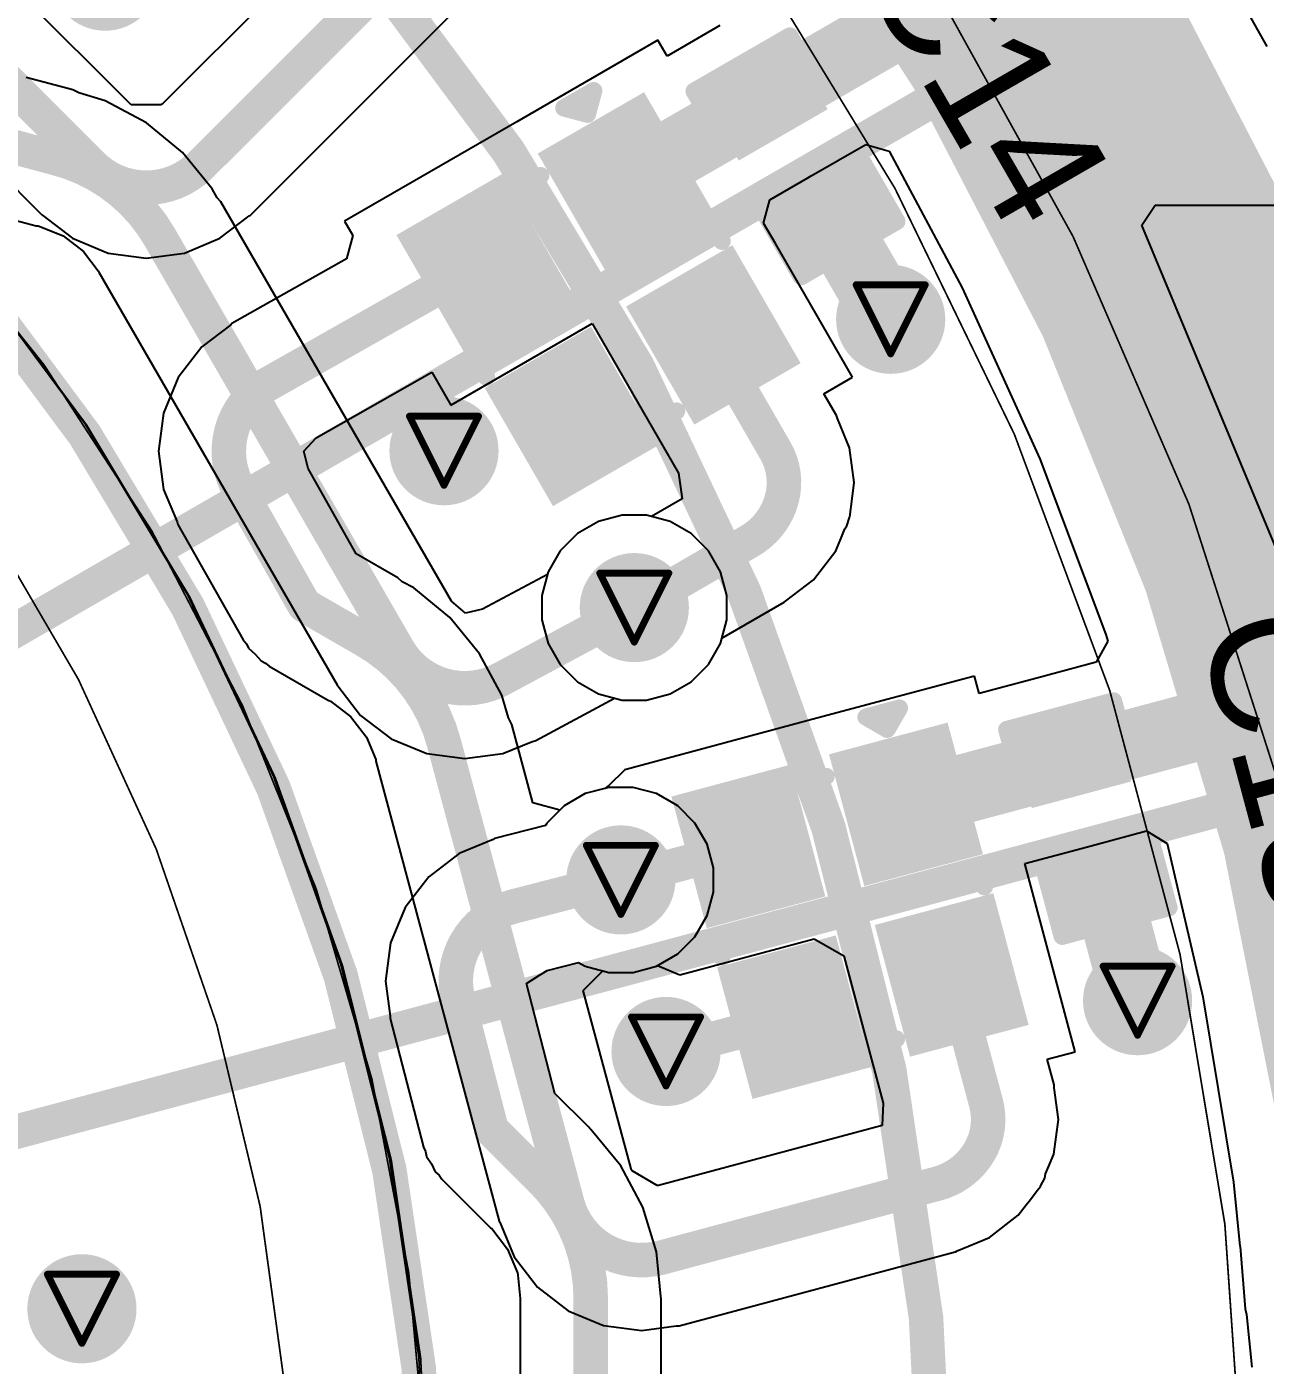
# Model space of a CAD drawing. Header units: inches. Extents: x -7 to 348, y -14 to 159.
# Drawn here: x 47.86 to 56.96, y 20.96 to 30.8 of the extents above; entities that cross this region are included whole.
import ezdxf

# ---------------------------------------------------------------- set-up
doc = ezdxf.new("R2010")
doc.units = ezdxf.units.IN
for name, color, linetype in [('Bottom Layer', 5, 'Continuous'), ('Bottom Solder', 6, 'Continuous'), ('Dimension', 6, 'Continuous'), ('Drill Drawing', 1, 'Continuous'), ('Fabrication', 76, 'Continuous'), ('Mechanical 4', 56, 'Continuous'), ('Top Layer', 1, 'Continuous'), ('Top Overlay', 2, 'Continuous'), ('Top Paste', 8, 'Continuous'), ('Top Solder', 216, 'Continuous'), ('Via Holes', 16, 'Continuous')]:
    doc.layers.add(name, color=color, linetype=linetype)
doc.styles.add('Arial', font='', dxfattribs={"height": 0.2})
doc.styles.get('Arial').set_extended_font_data('Arial')

msp = doc.modelspace()

# ---------------------------------------------------------------- hatches: boundary and pattern name
at = {"layer": 'Bottom Layer'}
h = msp.add_hatch(color=5, dxfattribs=at)
edge = h.paths.add_edge_path()
edge.add_arc((54.21, 28.6517), 0.3, 0, 360)
h = msp.add_hatch(color=5, dxfattribs=at)
edge = h.paths.add_edge_path()
edge.add_arc((50.9243, 27.6846), 0.3, 0, 360)
h = msp.add_hatch(color=5, dxfattribs=at)
edge = h.paths.add_edge_path()
edge.add_arc((52.3242, 26.5304), 0.3, 0, 360)
h = msp.add_hatch(color=5, dxfattribs=at)
edge = h.paths.add_edge_path()
edge.add_arc((52.2253, 24.5269), 0.3, 0, 360)
h = msp.add_hatch(color=5, dxfattribs=at)
edge = h.paths.add_edge_path()
edge.add_arc((56.0261, 23.638), 0.3, 0, 360)
h = msp.add_hatch(color=5, dxfattribs=at)
edge = h.paths.add_edge_path()
edge.add_arc((52.5576, 23.2644), 0.3, 0, 360)
h = msp.add_hatch(color=5, dxfattribs=at)
edge = h.paths.add_edge_path()
edge.add_arc((48.261, 21.3712), 0.3, 0, 360)
at = {"layer": 'Bottom Solder'}
h = msp.add_hatch(color=6, dxfattribs=at)
edge = h.paths.add_edge_path()
edge.add_arc((48.4318, 31.1765), 0.4016, 0, 360)
h = msp.add_hatch(color=6, dxfattribs=at)
edge = h.paths.add_edge_path()
edge.add_arc((54.21, 28.6517), 0.4016, 0, 360)
h = msp.add_hatch(color=6, dxfattribs=at)
edge = h.paths.add_edge_path()
edge.add_arc((50.9243, 27.6846), 0.4016, 0, 360)
h = msp.add_hatch(color=6, dxfattribs=at)
edge = h.paths.add_edge_path()
edge.add_arc((52.3242, 26.5304), 0.4016, 0, 360)
h = msp.add_hatch(color=6, dxfattribs=at)
edge = h.paths.add_edge_path()
edge.add_arc((52.2253, 24.5269), 0.4016, 0, 360)
h = msp.add_hatch(color=6, dxfattribs=at)
edge = h.paths.add_edge_path()
edge.add_arc((56.0261, 23.638), 0.4016, 0, 360)
h = msp.add_hatch(color=6, dxfattribs=at)
edge = h.paths.add_edge_path()
edge.add_arc((52.5576, 23.2644), 0.4016, 0, 360)
h = msp.add_hatch(color=6, dxfattribs=at)
edge = h.paths.add_edge_path()
edge.add_arc((48.261, 21.3712), 0.4016, 0, 360)
at = {"layer": 'Top Layer'}
for points in [[(53.6641, 30.2189), (53.1142, 29.9014), (52.8856, 30.2974), (53.4355, 30.6149)], [(52.1525, 29.1415), (51.7525, 29.8343), (52.3587, 30.1843), (52.7587, 29.4915)], [(54.134, 29.405), (53.5841, 29.0875), (53.3555, 29.4835), (53.9054, 29.801)], [(51.1133, 28.5415), (50.7133, 29.2343), (51.3195, 29.5843), (51.7195, 28.8915)], [(52.8025, 28.0157), (52.4025, 28.7085), (53.0087, 29.0585), (53.4087, 28.3657)], [(51.7633, 27.4157), (51.3633, 28.1085), (51.9695, 28.4585), (52.3695, 27.7657)], [(55.9044, 25.2931), (55.2911, 25.1287), (55.1727, 25.5703), (55.7861, 25.7347)], [(54.0878, 24.6062), (53.8807, 25.3789), (54.5569, 25.5601), (54.7639, 24.7874)], [(52.9287, 24.2956), (52.7216, 25.0683), (53.3978, 25.2495), (53.6048, 24.4768)], [(56.1477, 24.3853), (55.5343, 24.2209), (55.416, 24.6625), (56.0293, 24.8269)], [(54.4242, 23.3505), (54.2172, 24.1232), (54.8933, 24.3044), (55.1004, 23.5317)], [(53.2651, 23.0399), (53.0581, 23.8126), (53.7342, 23.9938), (53.9413, 23.2211)]]:
    msp.add_hatch(color=1, dxfattribs=at).paths.add_polyline_path(points)
h = msp.add_hatch(color=1, dxfattribs=at)
edge = h.paths.add_edge_path()
edge.add_arc((54.21, 28.6517), 0.3, 0, 360)
h = msp.add_hatch(color=1, dxfattribs=at)
edge = h.paths.add_edge_path()
edge.add_arc((50.9243, 27.6846), 0.3, 0, 360)
h = msp.add_hatch(color=1, dxfattribs=at)
edge = h.paths.add_edge_path()
edge.add_arc((52.3242, 26.5304), 0.3, 0, 360)
h = msp.add_hatch(color=1, dxfattribs=at)
edge = h.paths.add_edge_path()
edge.add_arc((52.2253, 24.5269), 0.3, 0, 360)
h = msp.add_hatch(color=1, dxfattribs=at)
edge = h.paths.add_edge_path()
edge.add_arc((56.0261, 23.638), 0.3, 0, 360)
h = msp.add_hatch(color=1, dxfattribs=at)
edge = h.paths.add_edge_path()
edge.add_arc((52.5576, 23.2644), 0.3, 0, 360)
h = msp.add_hatch(color=1, dxfattribs=at)
edge = h.paths.add_edge_path()
edge.add_arc((48.261, 21.3712), 0.3, 0, 360)
at = {"layer": 'Top Paste'}
for points in [[(53.6641, 30.2189), (53.1142, 29.9014), (52.8856, 30.2974), (53.4355, 30.6149)], [(52.1525, 29.1415), (51.7525, 29.8343), (52.3587, 30.1843), (52.7587, 29.4915)], [(54.134, 29.405), (53.5841, 29.0875), (53.3555, 29.4835), (53.9054, 29.801)], [(51.1133, 28.5415), (50.7133, 29.2343), (51.3195, 29.5843), (51.7195, 28.8915)], [(52.8025, 28.0157), (52.4025, 28.7085), (53.0087, 29.0585), (53.4087, 28.3657)], [(51.7633, 27.4157), (51.3633, 28.1085), (51.9695, 28.4585), (52.3695, 27.7657)], [(55.9044, 25.2931), (55.2911, 25.1287), (55.1727, 25.5703), (55.7861, 25.7347)], [(54.0878, 24.6062), (53.8807, 25.3789), (54.5569, 25.5601), (54.7639, 24.7874)], [(52.9287, 24.2956), (52.7216, 25.0683), (53.3978, 25.2495), (53.6048, 24.4768)], [(56.1477, 24.3853), (55.5343, 24.2209), (55.416, 24.6625), (56.0293, 24.8269)], [(54.4242, 23.3505), (54.2172, 24.1232), (54.8933, 24.3044), (55.1004, 23.5317)], [(53.2651, 23.0399), (53.0581, 23.8126), (53.7342, 23.9938), (53.9413, 23.2211)]]:
    msp.add_hatch(color=8, dxfattribs=at).paths.add_polyline_path(points)
at = {"layer": 'Top Solder'}
for points in [[(53.7461, 30.197), (53.0922, 29.8195), (52.8036, 30.3193), (53.4575, 30.6968)], [(52.1153, 29.0027), (51.6137, 29.8715), (52.3959, 30.3231), (52.8975, 29.4543)], [(54.216, 29.3831), (53.5621, 29.0056), (53.2735, 29.5054), (53.9274, 29.8829)], [(51.0761, 28.4027), (50.5745, 29.2715), (51.3567, 29.7231), (51.8583, 28.8543)], [(52.7653, 27.8769), (52.2637, 28.7457), (53.0459, 29.1973), (53.5475, 28.3285)], [(51.7261, 27.2769), (51.2245, 28.1457), (52.0067, 28.5973), (52.5083, 27.7285)], [(55.9779, 25.2506), (55.2486, 25.0552), (55.0993, 25.6127), (55.8285, 25.8082)], [(54.0159, 24.4817), (53.7563, 25.4508), (54.6287, 25.6845), (54.8884, 24.7155)], [(52.8568, 24.1712), (52.5972, 25.1402), (53.4696, 25.374), (53.7293, 24.4049)], [(56.2212, 24.3428), (55.4919, 24.1474), (55.3425, 24.705), (56.0718, 24.9004)], [(54.3524, 23.226), (54.0928, 24.1951), (54.9652, 24.4288), (55.2248, 23.4598)], [(53.1933, 22.9155), (52.9336, 23.8845), (53.8061, 24.1182), (54.0657, 23.1492)]]:
    msp.add_hatch(color=216, dxfattribs=at).paths.add_polyline_path(points)
at = {"layer": 'Via Holes'}
h = msp.add_hatch(color=7, dxfattribs=at)
edge = h.paths.add_edge_path()
edge.add_arc((54.21, 28.6517), 0.15, 0, 360)
h = msp.add_hatch(color=7, dxfattribs=at)
edge = h.paths.add_edge_path()
edge.add_arc((50.9243, 27.6846), 0.15, 0, 360)
h = msp.add_hatch(color=7, dxfattribs=at)
edge = h.paths.add_edge_path()
edge.add_arc((52.3242, 26.5304), 0.15, 0, 360)
h = msp.add_hatch(color=7, dxfattribs=at)
edge = h.paths.add_edge_path()
edge.add_arc((52.2253, 24.5269), 0.15, 0, 360)
h = msp.add_hatch(color=7, dxfattribs=at)
edge = h.paths.add_edge_path()
edge.add_arc((56.0261, 23.638), 0.15, 0, 360)
h = msp.add_hatch(color=7, dxfattribs=at)
edge = h.paths.add_edge_path()
edge.add_arc((52.5576, 23.2644), 0.15, 0, 360)
h = msp.add_hatch(color=7, dxfattribs=at)
edge = h.paths.add_edge_path()
edge.add_arc((48.261, 21.3712), 0.15, 0, 360)

# ---------------------------------------------------------------- linework, layer by layer
at = {"layer": 'Bottom Layer'}
for p, q in [((48.193, 30.3403), (47.8515, 30.4318)), ((48.2373, 30.3184), (48.193, 30.3403)), ((48.4319, 30.2594), (48.2373, 30.3184)), ((48.7356, 30.0971), (48.4319, 30.2594)), ((49.0017, 29.8787), (48.7356, 30.0971)), ((49.2202, 29.6125), (49.0017, 29.8787)), ((49.256, 29.5454), (49.2202, 29.6125)), ((49.2822, 29.5156), (49.256, 29.5454)), ((47.4468, 29.4678), (47.9248, 29.3397)), ((50.9787, 26.5771), (49.2822, 29.5156)), ((47.9248, 29.3397), (47.9357, 29.339)), ((47.9357, 29.339), (47.9475, 29.3375)), ((47.9475, 29.3375), (48.1225, 29.265)), ((48.1225, 29.265), (48.2728, 29.1497)), ((48.2728, 29.1497), (48.3816, 29.0078)), ((48.3816, 29.0078), (48.3851, 28.9977)), ((48.3851, 28.9977), (50.1378, 25.9619)), ((52.2346, 27.2114), (52.0614, 27.1649)), ((52.4139, 27.2114), (52.2346, 27.2114)), ((52.5871, 27.1649), (52.4139, 27.2114)), ((52.0614, 27.1649), (51.9061, 27.0753)), ((52.7424, 27.0753), (52.5871, 27.1649)), ((51.9061, 27.0753), (51.7793, 26.9485)), ((52.8691, 26.9485), (52.7424, 27.0753)), ((51.7793, 26.9485), (51.6896, 26.7932)), ((52.9588, 26.7932), (52.8691, 26.9485)), ((51.6896, 26.7932), (51.6847, 26.7747)), ((53.0052, 26.62), (52.9588, 26.7932)), ((51.6847, 26.7747), (51.2066, 26.5178)), ((53.0052, 26.4407), (53.0052, 26.62)), ((51.0815, 26.4902), (50.9787, 26.5771)), ((51.2066, 26.5178), (51.0815, 26.4902)), ((52.9588, 26.2675), (53.0052, 26.4407)), ((52.8691, 26.1122), (52.9588, 26.2675)), ((52.7424, 25.9854), (52.8691, 26.1122)), ((50.1378, 25.9619), (50.1435, 25.9554)), ((50.1435, 25.9554), (50.311, 25.737)), ((52.5871, 25.8958), (52.7424, 25.9854)), ((51.6004, 25.5535), (52.1789, 25.8643)), ((52.1789, 25.8643), (52.2346, 25.8494)), ((52.2346, 25.8494), (52.4139, 25.8494)), ((52.4139, 25.8494), (52.5871, 25.8958)), ((50.311, 25.737), (50.5355, 25.5648)), ((50.5355, 25.5648), (50.7969, 25.4565)), ((51.3581, 25.4565), (51.5689, 25.5438)), ((51.5689, 25.5438), (51.6004, 25.5535)), ((50.7969, 25.4565), (51.0775, 25.4195)), ((51.0775, 25.4195), (51.3581, 25.4565)), ((51.9624, 25.1615), (51.8071, 25.0718)), ((52.1356, 25.2079), (51.9624, 25.1615)), ((52.3149, 25.2079), (52.1356, 25.2079)), ((52.4881, 25.1615), (52.3149, 25.2079)), ((52.6434, 25.0718), (52.4881, 25.1615)), ((51.8071, 25.0718), (51.6803, 24.945)), ((52.7702, 24.945), (52.6434, 25.0718)), ((51.67, 24.9271), (51.2961, 24.8304)), ((51.6803, 24.945), (51.67, 24.9271)), ((52.8599, 24.7897), (52.7702, 24.945)), ((51.2849, 24.8249), (51.0363, 24.722)), ((51.2961, 24.8304), (51.2849, 24.8249)), ((51.0363, 24.722), (50.8116, 24.5495)), ((52.9063, 24.6165), (52.8599, 24.7897)), ((50.8116, 24.5495), (50.6392, 24.3248)), ((52.9063, 24.4372), (52.9063, 24.6165)), ((52.8599, 24.264), (52.9063, 24.4372)), ((50.6392, 24.3248), (50.5308, 24.0631)), ((52.7702, 24.1087), (52.8599, 24.264)), ((50.5308, 24.0631), (50.4938, 23.7823)), ((52.6434, 23.9819), (52.7702, 24.1087)), ((52.4881, 23.8923), (52.6434, 23.9819)), ((51.6265, 23.8266), (51.6823, 23.8602)), ((51.6823, 23.8602), (51.9141, 23.9202)), ((51.9141, 23.9202), (51.9624, 23.8923)), ((51.9624, 23.8923), (52.1356, 23.8459)), ((52.1356, 23.8459), (52.3149, 23.8459)), ((52.3149, 23.8459), (52.4881, 23.8923)), ((50.4938, 23.7823), (50.5277, 23.5248)), ((51.5318, 23.7655), (51.6265, 23.8266)), ((51.7405, 22.9564), (51.5318, 23.7655)), ((50.5277, 23.5248), (50.5287, 23.5067)), ((50.5287, 23.5067), (50.7728, 22.5607)), ((51.9905, 22.7064), (51.7405, 22.9564)), ((51.9972, 22.6965), (51.9905, 22.7064)), ((52.0055, 22.6897), (51.9972, 22.6965)), ((52.2239, 22.4235), (52.0055, 22.6897)), ((50.7728, 22.5607), (50.7887, 22.5278)), ((50.7887, 22.5278), (50.7958, 22.492)), ((50.7958, 22.492), (50.8321, 22.4376)), ((50.8321, 22.4376), (50.8605, 22.3787)), ((50.8605, 22.3787), (50.8878, 22.3543)), ((52.3862, 22.1198), (52.2239, 22.4235)), ((50.8878, 22.3543), (50.9081, 22.3239)), ((50.9081, 22.3239), (51.258, 21.974)), ((52.4862, 21.7903), (52.3862, 22.1198)), ((51.258, 21.974), (51.2669, 21.968)), ((51.2669, 21.968), (51.2765, 21.9607)), ((51.2765, 21.9607), (51.3918, 21.8104)), ((51.3918, 21.8104), (51.4643, 21.6354)), ((52.5185, 21.4625), (52.4862, 21.7903)), ((51.4643, 21.6354), (51.4666, 21.6175)), ((51.4666, 21.6175), (51.4855, 21.4476)), ((51.4855, 21.4476), (51.4855, 21.2698)), ((52.5214, 21.4476), (52.5185, 21.4625)), ((52.5214, 18.1191), (52.5214, 21.4476)), ((51.4855, 21.2698), (51.4855, 17.9422))]:
    msp.add_line(p, q, dxfattribs=at)
at = {"layer": 'Bottom Layer', "const_width": 0.254}
for points in [[(47.5809, 29.9681), (48.0589, 29.84)], [(48.8336, 29.2566), (50.5863, 26.2208)], [(51.3553, 26.0097), (52.3242, 26.5304)], [(51.4258, 24.3289), (52.2231, 24.5351)], [(51.0302, 23.6361), (51.2743, 22.6902)], [(51.2743, 22.6902), (51.6243, 22.3402)], [(52.0035, 17.9422), (52.0035, 21.4476)]]:
    msp.add_lwpolyline(points, dxfattribs=at)
at = {"layer": 'Bottom Layer', "const_width": 0.127}
for points in [[(47.9954, 29.84, 1), (48.1224, 29.84, 1)], [(47.9954, 29.84, 1), (48.1224, 29.84, 1)], [(48.7701, 29.2566, 1), (48.8971, 29.2566, 1)], [(48.7701, 29.2566, 1), (48.8971, 29.2566, 1)], [(52.2607, 26.5304, 1), (52.3877, 26.5304, 1)], [(50.5228, 26.2209, 1), (50.6498, 26.2209, 1)], [(50.5228, 26.2208, 1), (50.6498, 26.2208, 1)], [(51.2918, 26.0097, 1), (51.4188, 26.0097, 1)], [(51.2918, 26.0096, 1), (51.4188, 26.0096, 1)], [(52.1596, 24.5351, 1), (52.2866, 24.5351, 1)], [(51.3623, 24.329, 1), (51.4893, 24.329, 1)], [(51.3623, 24.3289, 1), (51.4893, 24.3289, 1)], [(50.9667, 23.6361, 1), (51.0937, 23.6361, 1)], [(50.9667, 23.6361, 1), (51.0937, 23.6361, 1)], [(51.2108, 22.6902, 1), (51.3378, 22.6902, 1)], [(51.2108, 22.6902, 1), (51.3378, 22.6902, 1)], [(51.5608, 22.3402, 1), (51.6878, 22.3402, 1)], [(51.5608, 22.3402, 1), (51.6878, 22.3402, 1)], [(51.94, 21.4476, 1), (52.067, 21.4476, 1)], [(51.94, 21.4476, 1), (52.067, 21.4476, 1)]]:
    msp.add_lwpolyline(points, format="xyb", close=True, dxfattribs=at)
at = {"layer": 'Bottom Layer', "const_width": 0.254}
for points in [[(48.0589, 29.84, -0.203622), (48.8336, 29.2566)], [(51.3553, 26.0096, -0.411354), (50.5863, 26.2209)], [(51.0302, 23.6361, -0.410559), (51.4258, 24.329)], [(51.6243, 22.3402, -0.203622), (52.0035, 21.4476)]]:
    msp.add_lwpolyline(points, format="xyb", dxfattribs=at)
at = {"layer": 'Dimension', "const_width": 0.254}
for points in [[(58.31, 19.467, 1), (13.31, 19.467, 1)], [(54.5603, 19.4669, 1), (17.0603, 19.4669, 1)]]:
    msp.add_lwpolyline(points, format="xyb", close=True, dxfattribs=at)
for points in [[(11.511, 5.4), (60.3056, 33.6093)], [(11.0305, 12.8273), (59.3268, 25.7683)]]:
    msp.add_lwpolyline(points, dxfattribs=at)
at = {"layer": 'Drill Drawing', "const_width": 0.0508}
for points in [[(53.956, 28.9057), (54.464, 28.9057)], [(53.956, 28.9057), (54.21, 28.3977)], [(54.21, 28.3977), (54.464, 28.9057)], [(50.6703, 27.9386), (51.1783, 27.9386)], [(50.6703, 27.9386), (50.9243, 27.4306)], [(50.9243, 27.4306), (51.1783, 27.9386)], [(52.0702, 26.7844), (52.5782, 26.7844)], [(52.0702, 26.7844), (52.3242, 26.2764)], [(52.3242, 26.2764), (52.5782, 26.7844)], [(51.9713, 24.7809), (52.4793, 24.7809)], [(51.9713, 24.7809), (52.2253, 24.2729)], [(52.2253, 24.2729), (52.4793, 24.7809)], [(55.7721, 23.892), (56.2801, 23.892)], [(55.7721, 23.892), (56.0261, 23.384)], [(56.0261, 23.384), (56.2801, 23.892)], [(52.3036, 23.5184), (52.8116, 23.5184)], [(52.3036, 23.5184), (52.5576, 23.0104)], [(52.5576, 23.0104), (52.8116, 23.5184)], [(48.007, 21.6252), (48.515, 21.6252)], [(48.007, 21.6252), (48.261, 21.1172)], [(48.261, 21.1172), (48.515, 21.6252)]]:
    msp.add_lwpolyline(points, dxfattribs=at)
at = {"layer": 'Drill Drawing', "const_width": 0.0254}
for points in [[(53.9433, 28.9057, 1), (53.9687, 28.9057, 1)], [(53.9433, 28.9057, 1), (53.9687, 28.9057, 1)], [(54.4513, 28.9057, 1), (54.4767, 28.9057, 1)], [(54.4513, 28.9057, 1), (54.4767, 28.9057, 1)], [(54.1973, 28.3977, 1), (54.2227, 28.3977, 1)], [(54.1973, 28.3977, 1), (54.2227, 28.3977, 1)], [(50.6576, 27.9386, 1), (50.683, 27.9386, 1)], [(50.6576, 27.9386, 1), (50.683, 27.9386, 1)], [(51.1656, 27.9386, 1), (51.191, 27.9386, 1)], [(51.1656, 27.9386, 1), (51.191, 27.9386, 1)], [(50.9116, 27.4306, 1), (50.937, 27.4306, 1)], [(50.9116, 27.4306, 1), (50.937, 27.4306, 1)], [(52.0575, 26.7844, 1), (52.0829, 26.7844, 1)], [(52.0575, 26.7844, 1), (52.0829, 26.7844, 1)], [(52.5655, 26.7844, 1), (52.5909, 26.7844, 1)], [(52.5655, 26.7844, 1), (52.5909, 26.7844, 1)], [(52.3115, 26.2764, 1), (52.3369, 26.2764, 1)], [(52.3115, 26.2764, 1), (52.3369, 26.2764, 1)], [(51.9586, 24.7809, 1), (51.984, 24.7809, 1)], [(51.9586, 24.7809, 1), (51.984, 24.7809, 1)], [(52.4666, 24.7809, 1), (52.492, 24.7809, 1)], [(52.4666, 24.7809, 1), (52.492, 24.7809, 1)], [(52.2126, 24.2729, 1), (52.238, 24.2729, 1)], [(52.2126, 24.2729, 1), (52.238, 24.2729, 1)], [(55.7594, 23.892, 1), (55.7848, 23.892, 1)], [(55.7594, 23.892, 1), (55.7848, 23.892, 1)], [(56.2674, 23.892, 1), (56.2928, 23.892, 1)], [(56.2674, 23.892, 1), (56.2928, 23.892, 1)], [(52.2909, 23.5184, 1), (52.3163, 23.5184, 1)], [(52.2909, 23.5184, 1), (52.3163, 23.5184, 1)], [(52.7989, 23.5184, 1), (52.8243, 23.5184, 1)], [(52.7989, 23.5184, 1), (52.8243, 23.5184, 1)], [(56.0134, 23.384, 1), (56.0388, 23.384, 1)], [(56.0134, 23.384, 1), (56.0388, 23.384, 1)], [(52.5449, 23.0104, 1), (52.5703, 23.0104, 1)], [(52.5449, 23.0104, 1), (52.5703, 23.0104, 1)], [(47.9943, 21.6252, 1), (48.0197, 21.6252, 1)], [(47.9943, 21.6252, 1), (48.0197, 21.6252, 1)], [(48.5023, 21.6252, 1), (48.5277, 21.6252, 1)], [(48.5023, 21.6252, 1), (48.5277, 21.6252, 1)], [(48.2483, 21.1172, 1), (48.2737, 21.1172, 1)], [(48.2483, 21.1172, 1), (48.2737, 21.1172, 1)]]:
    msp.add_lwpolyline(points, format="xyb", close=True, dxfattribs=at)
at = {"layer": 'Fabrication', "const_width": 0.0127}
for points in [[(53.1935, 31.3327, -1.1671), (15.6751, 13.587)], [(53.1935, 31.3327, -1.1671), (15.6751, 13.587)], [(53.1935, 31.3327, -1.1671), (15.6751, 13.587)], [(53.1935, 31.3327, -1.1671), (15.6751, 13.587)], [(54.5111, 31.1383, -1.205705), (14.1774, 15.55)], [(54.5111, 31.1383, -1.205705), (14.1774, 15.55)], [(46.0676, 30.4948, -1.250986), (21.846, 14.0738)], [(46.0676, 30.4948, -1.250986), (21.846, 14.0738)], [(46.0676, 30.4948, -1.250986), (21.846, 14.0738)], [(46.0676, 30.4948, -1.250986), (21.846, 14.0738)], [(44.8304, 30.2569, -1.342703), (22.3943, 15.55)]]:
    msp.add_lwpolyline(points, format="xyb", dxfattribs=at)
at = {"layer": 'Mechanical 4', "const_width": 0.0127}
for points in [[(50.811, 19.55, 1), (20.811, 19.55, 1)], [(50.811, 19.55, 1), (20.811, 19.55, 1)], [(50.811, 19.55, 1), (20.811, 19.55, 1)], [(50.811, 19.55, 1), (20.811, 19.55, 1)], [(50.8248, 19.5385, 1), (20.8248, 19.5385, 1)], [(50.8248, 19.5385, 1), (20.8248, 19.5385, 1)], [(50.8248, 19.5385, 1), (20.8248, 19.5385, 1)], [(50.8248, 19.5385, 1), (20.8248, 19.5385, 1)]]:
    msp.add_lwpolyline(points, format="xyb", close=True, dxfattribs=at)
at = {"layer": 'Top Layer'}
for p, q in [((56.9802, 30.6602), (56.2708, 31.9181)), ((45.614, 31.7732), (47.967, 29.4201)), ((50.1022, 31.4855), (48.8515, 30.2348)), ((48.6221, 30.23), (47.6603, 31.1919)), ((49.6184, 29.5367), (50.9838, 30.9021)), ((52.9541, 30.8138), (52.565, 30.5891)), ((52.4982, 30.7048), (51.459, 30.1048)), ((52.565, 30.5891), (52.4982, 30.7048)), ((48.8515, 30.2348), (48.8409, 30.229)), ((48.8409, 30.229), (48.6221, 30.23)), ((51.459, 30.1048), (50.1928, 29.3738)), ((53.6257, 29.7063), (54.0272, 29.9381)), ((54.0272, 29.9381), (54.1982, 29.8893)), ((54.1982, 29.8893), (54.7363, 28.8826)), ((53.3213, 29.5306), (53.6015, 29.6924)), ((53.6015, 29.6924), (53.6256, 29.7063)), ((53.6256, 29.7063), (53.6257, 29.7063)), ((53.6257, 29.7063), (53.6257, 29.7063)), ((49.4974, 29.4157), (49.6184, 29.5367)), ((53.2753, 29.3588), (53.3213, 29.5306)), ((56.0566, 29.3436), (56.1553, 29.4915)), ((56.1553, 29.4915), (65.8704, 29.4915)), ((47.967, 29.4201), (47.9743, 29.4153)), ((47.9743, 29.4153), (48.1926, 29.2478)), ((49.2765, 29.2478), (49.48, 29.4039)), ((49.48, 29.4039), (49.492, 29.4119)), ((49.492, 29.4119), (49.4921, 29.4118)), ((49.4921, 29.4118), (49.497, 29.4151)), ((49.497, 29.4151), (49.4974, 29.4157)), ((50.1928, 29.3738), (50.2538, 29.2682)), ((53.362, 29.2086), (53.2753, 29.3588)), ((50.2538, 29.2682), (50.207, 29.0967)), ((58.3107, 23.918), (56.0566, 29.3436)), ((48.1926, 29.2478), (48.454, 29.1395)), ((49.0151, 29.1395), (49.2765, 29.2478)), ((53.9292, 28.2262), (53.362, 29.2086)), ((48.454, 29.1395), (48.7346, 29.1026)), ((48.7346, 29.1026), (49.0151, 29.1395)), ((50.207, 29.0967), (49.3649, 28.6202)), ((54.7363, 28.8826), (55.3062, 27.6248)), ((49.3553, 28.612), (49.142, 28.4483)), ((49.3649, 28.6202), (49.3553, 28.612)), ((50.9738, 28.0211), (52.0131, 28.6211)), ((52.0131, 28.6211), (52.6483, 27.5208)), ((49.142, 28.4483), (48.9696, 28.2235)), ((48.9696, 28.2235), (48.8612, 27.9618)), ((49.9837, 27.7801), (50.8349, 28.2617)), ((50.8349, 28.2617), (50.9738, 28.0211)), ((53.7182, 28.1044), (53.9292, 28.2262)), ((53.8109, 27.9438), (53.7182, 28.1044)), ((48.8612, 27.9618), (48.8242, 27.681)), ((53.8183, 27.922), (53.8109, 27.9438)), ((53.908, 27.7055), (53.8183, 27.922)), ((49.8944, 27.6816), (49.9837, 27.7801)), ((48.8242, 27.681), (48.8612, 27.4002)), ((49.9245, 27.5528), (49.8944, 27.6816)), ((53.9416, 27.4507), (53.908, 27.7055)), ((55.3062, 27.6248), (55.7926, 26.3325)), ((50.2792, 26.9251), (49.9245, 27.5528)), ((52.6483, 27.5208), (52.6753, 27.3312)), ((48.8612, 27.4002), (48.9605, 27.1603)), ((53.9308, 27.3693), (53.9416, 27.4507)), ((52.6753, 27.3312), (52.4507, 27.2015)), ((53.9083, 27.1978), (53.9274, 27.3304)), ((53.9264, 27.3354), (53.9308, 27.3693)), ((53.9274, 27.3304), (53.9264, 27.3354)), ((52.2346, 27.2114), (52.0614, 27.1649)), ((52.4139, 27.2114), (52.2346, 27.2114)), ((52.4507, 27.2015), (52.4139, 27.2114)), ((53.888, 27.1322), (53.907, 27.1926)), ((53.907, 27.1926), (53.9084, 27.1958)), ((53.9086, 27.1976), (53.9083, 27.1978)), ((53.9084, 27.1958), (53.9086, 27.1976)), ((53.9086, 27.1976), (53.9086, 27.1976)), ((48.9605, 27.1603), (48.9662, 27.143)), ((48.9662, 27.143), (49.4468, 26.2925)), ((52.0614, 27.1649), (51.9061, 27.0753)), ((53.8428, 27.0375), (53.8724, 27.109)), ((53.8724, 27.109), (53.888, 27.1322)), ((51.9061, 27.0753), (51.7793, 26.9485)), ((53.8057, 26.9479), (53.8428, 27.0375)), ((50.5853, 26.7484), (50.2792, 26.9251)), ((51.7793, 26.9485), (51.6896, 26.7932)), ((53.6424, 26.7351), (53.8057, 26.9479)), ((51.6896, 26.7932), (51.6432, 26.62)), ((50.6169, 26.7207), (50.5853, 26.7484)), ((50.7017, 26.6753), (50.6169, 26.7207)), ((53.4368, 26.5774), (53.6424, 26.7351)), ((50.9679, 26.4569), (50.7017, 26.6753)), ((51.6432, 26.62), (51.6432, 26.4407)), ((52.9687, 26.3044), (53.4277, 26.5694)), ((53.4277, 26.5694), (53.4368, 26.5774)), ((51.1864, 26.1907), (50.9679, 26.4569)), ((51.6432, 26.4407), (51.6896, 26.2675)), ((52.9588, 26.2675), (52.9687, 26.3044)), ((55.7926, 26.3325), (55.8074, 26.2836)), ((49.4468, 26.2925), (49.4707, 26.2647)), ((49.4707, 26.2647), (49.4868, 26.232)), ((49.4868, 26.232), (49.536, 26.1888)), ((51.6896, 26.2675), (51.7793, 26.1122)), ((52.8691, 26.1122), (52.9588, 26.2675)), ((55.8074, 26.2836), (55.721, 26.1282)), ((49.536, 26.1888), (49.5787, 26.1393)), ((49.5787, 26.1393), (49.6113, 26.1228)), ((49.6113, 26.1228), (49.6388, 26.0987)), ((49.6388, 26.0987), (50.0674, 25.8512)), ((51.3487, 25.887), (51.1864, 26.1907)), ((51.7793, 26.1122), (51.9061, 25.9854)), ((52.7424, 25.9854), (52.8691, 26.1122)), ((55.721, 26.1282), (55.3767, 26.0359)), ((54.8263, 26.0267), (53.6672, 25.7161)), ((54.8609, 25.8977), (54.8263, 26.0267)), ((55.3218, 26.0212), (54.8609, 25.8977)), ((55.3767, 26.0359), (55.3218, 26.0212)), ((55.3218, 26.0212), (55.3218, 26.0212)), ((55.3767, 26.0359), (55.3767, 26.0359)), ((51.9061, 25.9854), (52.0614, 25.8958)), ((52.5871, 25.8958), (52.7424, 25.9854)), ((50.0674, 25.8512), (50.0775, 25.8478)), ((50.0775, 25.8478), (50.0887, 25.8432)), ((50.0887, 25.8432), (50.2389, 25.7279)), ((51.3995, 25.7194), (51.3487, 25.887)), ((52.0614, 25.8958), (52.2346, 25.8494)), ((52.2346, 25.8494), (52.4139, 25.8494)), ((52.4139, 25.8494), (52.5871, 25.8958)), ((50.2389, 25.7279), (50.3542, 25.5776)), ((51.424, 25.6698), (51.3995, 25.7194)), ((53.6672, 25.7161), (52.255, 25.3378)), ((53.6672, 25.7161), (53.6672, 25.7161)), ((51.5782, 25.0943), (51.424, 25.6698)), ((50.3542, 25.5776), (50.4227, 25.4124)), ((50.4227, 25.4124), (50.4234, 25.4017)), ((50.4234, 25.4017), (51.3307, 22.0157)), ((52.255, 25.3378), (52.1368, 25.2219)), ((52.255, 25.3378), (52.255, 25.3378)), ((52.1368, 25.2219), (52.1077, 25.2004)), ((51.9624, 25.1615), (51.8071, 25.0718)), ((52.1077, 25.2004), (51.9624, 25.1615)), ((51.7765, 25.0412), (51.5782, 25.0943)), ((51.8071, 25.0718), (51.7765, 25.0412)), ((55.7118, 24.7852), (56.0912, 24.8868)), ((56.0912, 24.8868), (56.2437, 24.7954)), ((55.196, 24.647), (55.6569, 24.7705)), ((55.6569, 24.7705), (55.7118, 24.7852)), ((55.6569, 24.7705), (55.6569, 24.7705)), ((55.7118, 24.7852), (55.7118, 24.7852)), ((56.2437, 24.7954), (56.507, 23.6663)), ((55.567, 23.2622), (55.196, 24.647)), ((52.6593, 23.829), (53.6466, 24.0935)), ((53.6466, 24.0935), (53.8644, 23.9678)), ((53.8644, 23.9678), (54.1548, 22.8839)), ((51.9486, 23.7119), (52.0938, 23.8571)), ((52.0938, 23.8571), (52.1356, 23.8459)), ((52.1356, 23.8459), (52.3149, 23.8459)), ((52.3149, 23.8459), (52.4881, 23.8923)), ((52.4881, 23.8923), (52.4958, 23.8967)), ((52.4958, 23.8967), (52.6593, 23.829)), ((52.6593, 23.829), (52.6593, 23.829)), ((52.3002, 22.3998), (51.9486, 23.7119)), ((56.507, 23.6663), (56.7319, 22.3039)), ((55.3612, 23.2071), (55.567, 23.2622)), ((55.4115, 23.0195), (55.3612, 23.2071)), ((55.413, 22.9966), (55.4115, 23.0195)), ((55.4436, 22.7642), (55.413, 22.9966)), ((54.1548, 22.8839), (54.1469, 22.7192)), ((54.1548, 22.8839), (54.1548, 22.8839)), ((55.4101, 22.5094), (55.4436, 22.7642)), ((54.1469, 22.7192), (52.5033, 22.2788)), ((55.3786, 22.4336), (55.4101, 22.5094)), ((52.309, 22.3853), (52.3002, 22.3998)), ((52.4921, 22.2792), (52.309, 22.3853)), ((55.3435, 22.3328), (55.3495, 22.3633)), ((55.3495, 22.3633), (55.3786, 22.4336)), ((52.5033, 22.2788), (52.4921, 22.2792)), ((55.2879, 22.2404), (55.312, 22.2718)), ((55.312, 22.2718), (55.3127, 22.2735)), ((55.3127, 22.2735), (55.3433, 22.3324)), ((55.3433, 22.3324), (55.3435, 22.3328)), ((56.7319, 22.3039), (56.7783, 21.8324)), ((55.2077, 22.1359), (55.2285, 22.163)), ((55.2285, 22.163), (55.2312, 22.1647)), ((55.2312, 22.1647), (55.2879, 22.2404)), ((55.1487, 22.059), (55.2077, 22.1359)), ((51.3307, 22.0157), (51.3345, 22.008)), ((51.3345, 22.008), (51.4398, 21.7537)), ((54.9358, 21.8956), (55.1487, 22.059)), ((54.6988, 21.7975), (54.9358, 21.8956)), ((52.6531, 21.2465), (54.6842, 21.7908)), ((54.6842, 21.7908), (54.6847, 21.791)), ((54.6847, 21.791), (54.6852, 21.791)), ((54.6852, 21.791), (54.6866, 21.7914)), ((54.6866, 21.7914), (54.6988, 21.7975)), ((56.7783, 21.8324), (56.7783, 21.8324)), ((56.7783, 21.8324), (56.7818, 21.8295)), ((56.7818, 21.8295), (56.8179, 21.3705)), ((51.4398, 21.7537), (51.6121, 21.5292)), ((51.6121, 21.5292), (51.8366, 21.3569)), ((51.8366, 21.3569), (52.098, 21.2487)), ((56.8179, 21.3705), (56.828, 21.3286)), ((56.828, 21.3286), (56.866, 20.9422)), ((52.098, 21.2487), (52.3785, 21.2117)), ((52.3785, 21.2117), (52.6328, 21.2452)), ((52.6328, 21.2452), (52.6531, 21.2465))]:
    msp.add_line(p, q, dxfattribs=at)
for points, const_width in [([(23.9597, 38.6755, -0.53877), (58.0622, 22.8854)], 2.032), ([(49.1308, 29.7814, -0.411354), (48.3333, 29.7864)], 0.254), ([(49.4172, 27.3978, -0.410559), (49.6199, 28.1695)], 0.254), ([(53.3624, 27.6848, -0.198466), (53.4094, 27.3304)], 0.254), ([(53.4094, 27.3304, -0.200714), (53.1688, 27.018)], 0.254), ([(50.3264, 26.2998, -0.203622), (50.9237, 25.5358)], 0.254), ([(54.9112, 22.8854, -0.198466), (54.8649, 22.531)], 0.254), ([(54.8649, 22.531, -0.200714), (54.5516, 22.2915)], 0.254), ([(52.5191, 21.7467, -0.411354), (51.831, 22.1498)], 0.254)]:
    msp.add_lwpolyline(points, format="xyb", dxfattribs=dict(at, const_width=const_width))
for points, const_width in [([(45.8546, 32.2651), (48.3333, 29.7864)], 0.254), ([(53.3019, 30.267), (54.8608, 31.167)], 0.508), ([(49.1307, 29.7815), (50.6175, 31.2684)], 0.254), ([(52.2556, 29.6629), (53.2778, 30.2531)], 0.508), ([(53.2778, 30.2531), (53.3019, 30.267)], 0.508), ([(53.7956, 29.3563), (54.1755, 28.6982)], 0.508), ([(49.62, 28.1694), (51.1855, 29.0552)], 0.254), ([(52.8748, 28.5294), (53.3624, 27.6848)], 0.254), ([(49.4172, 27.3978), (49.8978, 26.5473)], 0.254), ([(52.3242, 26.5304), (53.1688, 27.018)], 0.254), ([(49.8978, 26.5473), (50.3264, 26.2998)], 0.254), ([(55.5443, 25.4106), (57.228, 25.8617)], 0.508), ([(50.9237, 25.5358), (51.831, 22.1498)], 0.254), ([(54.3223, 25.0831), (55.4893, 25.3958)], 0.508), ([(55.4893, 25.3958), (55.5443, 25.4106)], 0.508), ([(52.2253, 24.5269), (53.1673, 24.7793)], 0.254), ([(55.8081, 24.4258), (56.0048, 23.6918)], 0.508), ([(54.6588, 23.8274), (54.9112, 22.8854)], 0.254), ([(52.5577, 23.2645), (53.4997, 23.5169)], 0.254), ([(52.5191, 21.7468), (54.5502, 22.2911)], 0.254), ([(54.5502, 22.2911), (54.5516, 22.2915)], 0.254)]:
    msp.add_lwpolyline(points, dxfattribs=dict(at, const_width=const_width))
for points, const_width in [([(53.1508, 30.2531, 1), (53.4048, 30.2531, 1)], 0.254), ([(53.1508, 30.2531, 1), (53.4048, 30.2531, 1)], 0.254), ([(53.1749, 30.267, 1), (53.4289, 30.267, 1)], 0.254), ([(53.1749, 30.267, 1), (53.4289, 30.267, 1)], 0.254), ([(48.2698, 29.7864, 1), (48.3968, 29.7864, 1)], 0.127), ([(48.2698, 29.7864, 1), (48.3968, 29.7864, 1)], 0.127), ([(49.0672, 29.7815, 1), (49.1942, 29.7815, 1)], 0.127), ([(49.0673, 29.7814, 1), (49.1943, 29.7814, 1)], 0.127), ([(52.1286, 29.6629, 1), (52.3826, 29.6629, 1)], 0.254), ([(53.6686, 29.3563, 1), (53.9226, 29.3563, 1)], 0.254), ([(51.122, 29.0552, 1), (51.249, 29.0552, 1)], 0.127), ([(54.0485, 28.6982, 1), (54.3025, 28.6982, 1)], 0.254), ([(52.8113, 28.5294, 1), (52.9383, 28.5294, 1)], 0.127), ([(49.5564, 28.1695, 1), (49.6834, 28.1695, 1)], 0.127), ([(49.5565, 28.1694, 1), (49.6835, 28.1694, 1)], 0.127), ([(53.2989, 27.6848, 1), (53.4259, 27.6848, 1)], 0.127), ([(53.2989, 27.6848, 1), (53.4259, 27.6848, 1)], 0.127), ([(49.3537, 27.3978, 1), (49.4807, 27.3978, 1)], 0.127), ([(49.3537, 27.3978, 1), (49.4807, 27.3978, 1)], 0.127), ([(53.3459, 27.3304, 1), (53.4729, 27.3304, 1)], 0.127), ([(53.3459, 27.3304, 1), (53.4729, 27.3304, 1)], 0.127), ([(53.1053, 27.018, 1), (53.2323, 27.018, 1)], 0.127), ([(53.1053, 27.018, 1), (53.2323, 27.018, 1)], 0.127), ([(49.8343, 26.5473, 1), (49.9613, 26.5473, 1)], 0.127), ([(49.8343, 26.5473, 1), (49.9613, 26.5473, 1)], 0.127), ([(52.2607, 26.5304, 1), (52.3877, 26.5304, 1)], 0.127), ([(50.2629, 26.2998, 1), (50.3899, 26.2998, 1)], 0.127), ([(50.2629, 26.2998, 1), (50.3899, 26.2998, 1)], 0.127), ([(50.8602, 25.5358, 1), (50.9872, 25.5358, 1)], 0.127), ([(50.8602, 25.5358, 1), (50.9872, 25.5358, 1)], 0.127), ([(55.3623, 25.3958, 1), (55.6163, 25.3958, 1)], 0.254), ([(55.3623, 25.3958, 1), (55.6163, 25.3958, 1)], 0.254), ([(55.4173, 25.4106, 1), (55.6713, 25.4106, 1)], 0.254), ([(55.4173, 25.4106, 1), (55.6713, 25.4106, 1)], 0.254), ([(54.1953, 25.0831, 1), (54.4493, 25.0831, 1)], 0.254), ([(53.1038, 24.7793, 1), (53.2308, 24.7793, 1)], 0.127), ([(52.1618, 24.5269, 1), (52.2888, 24.5269, 1)], 0.127), ([(55.6811, 24.4258, 1), (55.9351, 24.4258, 1)], 0.254), ([(54.5953, 23.8274, 1), (54.7223, 23.8274, 1)], 0.127), ([(55.8778, 23.6918, 1), (56.1318, 23.6918, 1)], 0.254), ([(53.4362, 23.5169, 1), (53.5632, 23.5169, 1)], 0.127), ([(52.4942, 23.2645, 1), (52.6212, 23.2645, 1)], 0.127), ([(54.8477, 22.8854, 1), (54.9747, 22.8854, 1)], 0.127), ([(54.8477, 22.8854, 1), (54.9747, 22.8854, 1)], 0.127), ([(54.8014, 22.531, 1), (54.9284, 22.531, 1)], 0.127), ([(54.8014, 22.531, 1), (54.9284, 22.531, 1)], 0.127), ([(54.4867, 22.2911, 1), (54.6137, 22.2911, 1)], 0.127), ([(54.4867, 22.2911, 1), (54.6137, 22.2911, 1)], 0.127), ([(54.4881, 22.2915, 1), (54.6151, 22.2915, 1)], 0.127), ([(54.4881, 22.2915, 1), (54.6151, 22.2915, 1)], 0.127), ([(51.7675, 22.1498, 1), (51.8945, 22.1498, 1)], 0.127), ([(51.7675, 22.1498, 1), (51.8945, 22.1498, 1)], 0.127), ([(52.4556, 21.7468, 1), (52.5826, 21.7468, 1)], 0.127), ([(52.4556, 21.7467, 1), (52.5826, 21.7467, 1)], 0.127)]:
    msp.add_lwpolyline(points, format="xyb", close=True, dxfattribs=dict(at, const_width=const_width))
at = {"layer": 'Top Overlay'}
for points, const_width in [([(50.8104, 19.4669, 1), (20.8103, 19.4669, 1)], 0.254), ([(53.4363, 30.7363, 1), (53.4998, 30.7363, 1)], 0.0635), ([(53.4363, 30.7363, 1), (53.4998, 30.7363, 1)], 0.0635), ([(51.9941, 30.3341, 1), (52.0576, 30.3341, 1)], 0.0635), ([(51.9941, 30.3341, 1), (52.0576, 30.3341, 1)], 0.0635), ([(52.7324, 30.3299, 1), (52.7959, 30.3299, 1)], 0.0635), ([(52.7324, 30.3299, 1), (52.7959, 30.3299, 1)], 0.0635), ([(53.6903, 30.2964, 1), (53.7538, 30.2964, 1)], 0.0635), ([(51.7741, 30.2071, 1), (51.8376, 30.2071, 1)], 0.0635), ([(51.7741, 30.2071, 1), (51.8376, 30.2071, 1)], 0.0635), ([(51.9476, 30.1607, 1), (52.0111, 30.1607, 1)], 0.0635), ([(51.9476, 30.1607, 1), (52.0111, 30.1607, 1)], 0.0635), ([(52.9864, 29.89, 1), (53.0499, 29.89, 1)], 0.0635), ([(53.9697, 29.8124, 1), (54.0332, 29.8124, 1)], 0.0635), ([(51.6034, 29.7088, 1), (51.6669, 29.7088, 1)], 0.0635), ([(51.4633, 29.6279, 1), (51.5268, 29.6279, 1)], 0.0635), ([(53.2658, 29.406, 1), (53.3293, 29.406, 1)], 0.0635), ([(52.8572, 29.366, 1), (52.9207, 29.366, 1)], 0.0635), ([(54.2237, 29.3725, 1), (54.2872, 29.3725, 1)], 0.0635), ([(54.2237, 29.3725, 1), (54.2872, 29.3725, 1)], 0.0635), ([(52.9381, 29.2259, 1), (53.0016, 29.2259, 1)], 0.0635), ([(53.5198, 28.9661, 1), (53.5833, 28.9661, 1)], 0.0635), ([(53.5198, 28.9661, 1), (53.5833, 28.9661, 1)], 0.0635), ([(51.1251, 28.366, 1), (51.1886, 28.366, 1)], 0.0635), ([(51.206, 28.2259, 1), (51.2695, 28.2259, 1)], 0.0635), ([(52.6034, 27.9768, 1), (52.6669, 27.9768, 1)], 0.0635), ([(52.4633, 27.8959, 1), (52.5268, 27.8959, 1)], 0.0635), ([(55.8172, 25.8436, 1), (55.8807, 25.8436, 1)], 0.0635), ([(55.8172, 25.8436, 1), (55.8807, 25.8436, 1)], 0.0635), ([(54.2423, 25.791, 1), (54.3058, 25.791, 1)], 0.0635), ([(54.2423, 25.791, 1), (54.3058, 25.791, 1)], 0.0635), ([(53.997, 25.7252, 1), (54.0605, 25.7252, 1)], 0.0635), ([(53.997, 25.7252, 1), (54.0605, 25.7252, 1)], 0.0635), ([(54.1525, 25.6354, 1), (54.216, 25.6354, 1)], 0.0635), ([(54.1525, 25.6354, 1), (54.216, 25.6354, 1)], 0.0635), ([(55.0321, 25.6332, 1), (55.0956, 25.6332, 1)], 0.0635), ([(55.0321, 25.6332, 1), (55.0956, 25.6332, 1)], 0.0635), ([(55.9487, 25.3529, 1), (56.0122, 25.3529, 1)], 0.0635), ([(53.7031, 25.2881, 1), (53.7666, 25.2881, 1)], 0.0635), ([(53.5468, 25.2462, 1), (53.6103, 25.2462, 1)], 0.0635), ([(55.1636, 25.1425, 1), (55.2271, 25.1425, 1)], 0.0635), ([(56.0933, 24.8131, 1), (56.1568, 24.8131, 1)], 0.0635), ([(54.8255, 24.6324, 1), (54.889, 24.6324, 1)], 0.0635), ([(55.3082, 24.6027, 1), (55.3717, 24.6027, 1)], 0.0635), ([(54.8673, 24.4761, 1), (54.9308, 24.4761, 1)], 0.0635), ([(56.2248, 24.3224, 1), (56.2883, 24.3224, 1)], 0.0635), ([(56.2248, 24.3224, 1), (56.2883, 24.3224, 1)], 0.0635), ([(52.8936, 24.1148, 1), (52.9571, 24.1148, 1)], 0.0635), ([(55.4397, 24.112, 1), (55.5032, 24.112, 1)], 0.0635), ([(55.4397, 24.112, 1), (55.5032, 24.112, 1)], 0.0635), ([(52.9355, 23.9585, 1), (52.999, 23.9585, 1)], 0.0635), ([(54.0645, 23.3144, 1), (54.128, 23.3144, 1)], 0.0635), ([(54.2208, 23.3562, 1), (54.2843, 23.3562, 1)], 0.0635)]:
    msp.add_lwpolyline(points, format="xyb", close=True, dxfattribs=dict(at, const_width=const_width))
at = {"layer": 'Top Overlay', "const_width": 0.127}
for points in [[(52.7642, 30.3299), (53.4681, 30.7363)], [(53.4681, 30.7363), (53.7221, 30.2964)], [(51.8059, 30.2071), (52.0258, 30.3341)], [(51.9793, 30.1607), (52.0258, 30.3341)], [(52.7642, 30.3299), (53.0182, 29.89)], [(51.8059, 30.2071), (51.9793, 30.1607)], [(54.0015, 29.8124), (54.2555, 29.3725)], [(51.495, 29.6279), (51.6351, 29.7088)], [(53.2976, 29.406), (53.5515, 28.9661)], [(52.8889, 29.366), (52.9698, 29.2259)], [(53.5515, 28.9661), (54.2555, 29.3725)], [(51.1569, 28.366), (51.2378, 28.2259)], [(52.495, 27.8959), (52.6351, 27.9768)], [(55.0639, 25.6332), (55.849, 25.8436)], [(55.849, 25.8436), (55.9804, 25.3529)], [(54.0287, 25.7252), (54.2741, 25.791)], [(54.1843, 25.6354), (54.2741, 25.791)], [(54.0287, 25.7252), (54.1843, 25.6354)], [(55.0639, 25.6332), (55.1953, 25.1425)], [(53.5786, 25.2462), (53.7349, 25.2881)], [(56.1251, 24.8131), (56.2566, 24.3224)], [(54.8572, 24.6324), (54.8991, 24.4761)], [(55.34, 24.6027), (55.4714, 24.112)], [(55.4714, 24.112), (56.2566, 24.3224)], [(52.9254, 24.1148), (52.9672, 23.9585)], [(54.0962, 23.3144), (54.2525, 23.3562)]]:
    msp.add_lwpolyline(points, dxfattribs=at)

# ---------------------------------------------------------------- texts
at = {"layer": 'Top Overlay', "style": 'Arial'}
for s, rotation, p in [('C14', 300, (53.9605, 31.2245)), ('C15', 285, (56.4676, 26.3772))]:
    msp.add_text(s, height=0.889, rotation=rotation, dxfattribs=at).set_placement(p)

doc.saveas('drawing.dxf')
